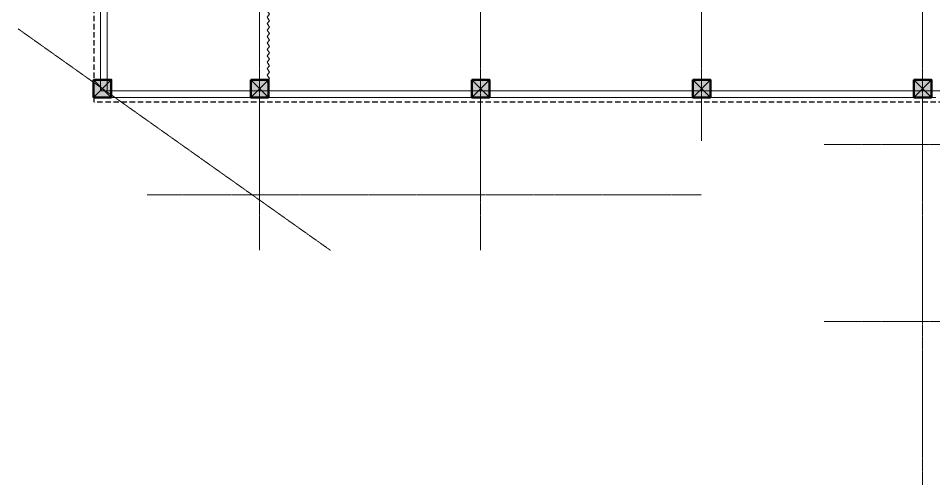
# Model space of a CAD drawing. Header units: millimetres. Extents: x 2390631 to 3136749, y 3674522 to 3929111.
# Drawn here: x 2555483 to 2586544, y 3812305 to 3827934 of the extents above; entities that cross this region are included whole.
import ezdxf

# ---------------------------------------------------------------- set-up
doc = ezdxf.new("R2010")
doc.units = ezdxf.units.MM
doc.header["$MEASUREMENT"] = 0
doc.linetypes.add('CENTER', pattern=[2, 1.25, -0.25, 0.25, -0.25])
doc.linetypes.add('DASHED', pattern=[0.75, 0.5, -0.25])
for name, color, linetype, lineweight in [('centreline', 52, 'CENTER', 5), ('Column-0.5', 14, 'Continuous', 50), ('Hatch', 9, 'Continuous', 9), ('stairs', 6, 'Continuous', 25), ('WALL 0.2', 7, 'Continuous', 20), ('WINDOW', 152, 'Continuous', 30)]:
    doc.layers.add(name, color=color, linetype=linetype, lineweight=lineweight)
doc.linetypes.add('ZIGZAG', pattern='A,0.0001,-0.2,[131,ltypeshp.shx,S=0.2,R=0,X=-0.2,Y=0],-0.4,[131,ltypeshp.shx,S=0.2,R=180,X=0.2,Y=0],-0.2', length=0.8001)

# ---------------------------------------------------------------- blocks, each defined once
blk = doc.blocks.new('2ft column')
at = {"layer": 'Hatch', "ltscale": 5}
h = blk.add_hatch(color=256, dxfattribs=at)
h.dxf.hatch_style = 1
h.paths.add_polyline_path([(2207385, 4176559), (2207985, 4176559), (2207985, 4175959), (2207385, 4175959)])
at = {"layer": 'Column-0.5', "ltscale": 5}
blk.add_lwpolyline([(2207385, 4176559), (2207985, 4176559), (2207985, 4175959), (2207385, 4175959)], close=True, dxfattribs=at)
at = {"layer": 'Defpoints', "ltscale": 5}
for points in [[(2207985, 4176559), (2207385, 4175959)], [(2207985, 4175959), (2207385, 4176559)]]:
    blk.add_lwpolyline(points, dxfattribs=at)

msp = doc.modelspace()

# ---------------------------------------------------------------- linework, layer by layer
at = {"layer": 'centreline', "ltscale": 5}
for p, q in [((2563669, 3851404), (2563669, 3820058)), ((2563669, 3851404), (2563669, 3820058)), ((2571169, 3851404), (2571169, 3820058)), ((2571169, 3851404), (2571169, 3820058)), ((2578669, 3851404), (2578669, 3823774)), ((2578669, 3851404), (2578669, 3823774)), ((2586169, 3851404), (2586169, 3809098)), ((2586169, 3851404), (2586169, 3809098)), ((2604746, 3823646), (2582832, 3823646)), ((2604746, 3823646), (2582832, 3823646)), ((2578669, 3821938), (2559858, 3821938)), ((2604746, 3817646), (2582832, 3817646)), ((2604746, 3817646), (2582832, 3817646))]:
    msp.add_line(p, q, dxfattribs=at)
msp.add_lwpolyline([(2555483, 3827571), (2566074, 3820058)], dxfattribs=at)
at = {"layer": 'stairs', "linetype": 'DASHED', "ltscale": 366}
msp.add_lwpolyline([(2602219, 3817346), (2602219, 3816446), (2594107, 3816446), (2593207, 3816446), (2593207, 3825087), (2558058, 3825087), (2558058, 3828418)], dxfattribs=at)
at = {"layer": 'WALL 0.2', "ltscale": 5}
for p, q in [((2558274, 3828423), (2558274, 3825481)), ((2558504, 3828423), (2558504, 3825481)), ((2558288, 3825476), (2586849, 3825476)), ((2558058, 3825246), (2586619, 3825246))]:
    msp.add_line(p, q, dxfattribs=at)
at = {"layer": 'WINDOW', "linetype": 'ZIGZAG', "lineweight": 20, "ltscale": 0.5}
for points in [[(2563969, 3828346), (2564011, 3828290), (2563926, 3828189), (2564009, 3828069), (2563926, 3827971), (2564009, 3827851), (2563926, 3827753), (2564009, 3827633), (2563926, 3827534), (2564009, 3827414), (2563926, 3827316), (2564009, 3827196), (2563926, 3827097), (2563969, 3827036)], [(2563969, 3827036), (2564011, 3826980), (2563926, 3826879), (2564009, 3826759), (2563926, 3826661), (2564009, 3826541), (2563926, 3826442), (2564009, 3826322), (2563926, 3826224), (2564009, 3826104), (2563926, 3826005), (2564009, 3825886), (2563926, 3825787), (2563969, 3825726)]]:
    msp.add_lwpolyline(points, dxfattribs=at)

# ---------------------------------------------------------------- block references
at = {"layer": 'Hatch'}
for p in [(350653, -350712), (355984, -350712), (363484, -350712), (370984, -350712), (378484, -350712)]:
    msp.add_blockref('2ft column', p, dxfattribs=at)

doc.saveas('drawing.dxf')
